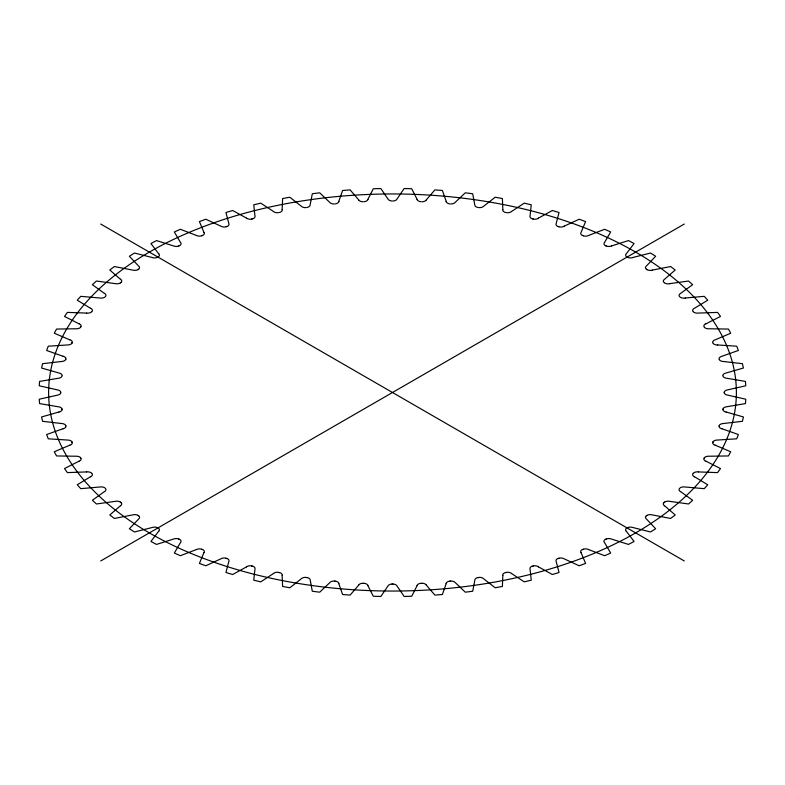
<?xml version="1.0" encoding="UTF-8"?>
<svg xmlns="http://www.w3.org/2000/svg" width="785" height="785" viewBox="0 0 785 785"><rect width="100%" height="100%" fill="white"/><g stroke="black" fill="none" stroke-linecap="round" stroke-linejoin="round"><path stroke-width="1.18" d="M724.447 392.235L724.447 392.765M282.139 575.336L282.61 586.444A353.436 204.061 0 0 0 289.842 587.759L301.263 578.82A4.779 2.757 0 0 1 306.189 577.387M502.861 209.664L502.39 198.556A353.436 204.061 0 0 0 495.158 197.241L483.737 206.18A4.779 2.757 0 0 1 478.811 207.613M723.142 409.466L723.23 408.936M338.806 201.372L342.603 190.49A353.436 204.061 0 0 1 350.13 189.911L358.686 199.861M446.194 583.628L442.397 594.51A353.436 204.061 0 0 1 434.87 595.089L426.314 585.139M65.655 359.01L65.518 359.481M719.325 426.039L719.482 425.519M367.861 199.4L373.297 188.743A353.436 204.061 0 0 1 380.872 188.557L387.898 198.899A4.779 2.757 0 0 0 392.098 201.009M417.139 585.6L411.703 596.257A353.436 204.061 0 0 1 404.128 596.443L397.102 586.101A4.779 2.757 0 0 0 392.902 583.991M71.955 342.692L71.739 343.153M713.015 442.357L713.261 441.847M203.933 552.611L199.41 563.414A353.436 204.061 0 0 0 205.807 565.769L220.85 558.832A4.779 2.757 0 0 1 226.315 558.223M80.698 326.756L80.413 327.198M704.273 458.293L704.587 457.802M426.314 199.861L434.87 189.911A353.436 204.061 0 0 1 442.397 190.49L446.194 201.372M358.686 585.139L350.13 595.089A353.436 204.061 0 0 1 342.603 594.51L338.806 583.628M180.481 542.514L174.339 553.042A353.436 204.061 0 0 0 180.364 555.711L196.387 549.569M604.519 242.487L610.661 231.958A353.436 204.061 0 0 0 604.636 229.289L588.613 235.431M158.639 531.278L150.936 541.454A353.436 204.061 0 0 0 156.529 544.417L173.426 539.099A4.779 2.757 0 0 1 179 539.04M120.792 282.404L120.321 282.796M664.149 502.645L664.679 502.204M511.516 211.479L524.243 203.148A353.436 204.061 0 0 1 531.259 204.826L530.042 215.914A4.779 2.757 0 0 0 532.23 218.838M273.484 573.521L260.757 581.852A353.436 204.061 0 0 1 253.741 580.174L254.958 569.086A4.779 2.757 0 0 0 252.77 566.162M120.448 505.726L109.802 514.98A353.436 204.061 0 0 0 114.424 518.453L132.665 514.911A4.779 2.757 0 0 1 138.17 515.411M138.445 269.147L137.915 269.51M646.497 515.892L647.085 515.49M538.392 218.161L552.326 210.498A353.436 204.061 0 0 1 559.057 212.519L556.182 223.509A4.779 2.757 0 0 0 557.988 226.551M246.608 566.839L232.674 574.502A353.436 204.061 0 0 1 225.943 572.481L228.818 561.491A4.779 2.757 0 0 0 227.081 558.478M104.395 491.606L92.385 500.29A353.436 204.061 0 0 0 96.467 503.98L115.169 501.37A4.779 2.757 0 0 1 120.586 502.145M158.099 256.793L157.451 257.176M626.901 528.207L627.549 527.824M100.696 560.971L684.304 224.029M564.15 226.168L579.193 219.231A353.436 204.061 0 0 1 585.59 221.586L581.067 232.389A4.779 2.757 0 0 0 582.411 235.51M90.53 476.73L77.264 484.777A353.436 204.061 0 0 0 80.767 488.662L99.793 487.004A4.779 2.757 0 0 1 105.062 488.044M179.412 245.548L178.843 245.823M605.52 539.481L606.226 539.138M78.961 461.217L64.527 468.557A353.436 204.061 0 0 0 67.431 472.609L86.635 471.913M706.039 323.783L720.473 316.443A353.436 204.061 0 0 0 717.568 312.391L698.365 313.087A4.779 2.757 0 0 1 693.302 311.831M202.481 235.363L201.804 235.637M582.519 549.637L583.275 549.333M611.574 245.901L628.471 240.583A353.436 204.061 0 0 1 634.064 243.546L626.361 253.722A4.779 2.757 0 0 0 626.744 256.93M69.787 445.173L54.293 451.767A353.436 204.061 0 0 0 56.579 455.948L75.811 456.222A4.779 2.757 0 0 1 80.669 457.733M226.924 226.394L226.208 226.63M558.076 558.606L558.871 558.341M632.867 257.48L650.51 253.035A353.436 204.061 0 0 1 655.632 256.263L646.418 266.017A4.779 2.757 0 0 0 646.32 269.235M63.065 428.738L46.639 434.527A353.436 204.061 0 0 0 48.278 438.805L67.402 440.042A4.779 2.757 0 0 1 72.024 441.837M252.633 218.691L251.799 218.917M532.367 566.309L533.201 566.083M652.335 270.089L670.576 266.547A353.436 204.061 0 0 1 675.198 270.02L664.552 279.274A4.779 2.757 0 0 0 663.963 282.482M58.846 412.017L41.605 416.963A353.436 204.061 0 0 0 42.596 421.31L61.465 423.498A4.779 2.757 0 0 1 65.793 425.529M505.599 572.677L506.462 572.5M669.831 283.63L688.533 281.02A353.436 204.061 0 0 1 692.615 284.71L680.605 293.394A4.779 2.757 0 0 0 679.535 296.553M477.967 577.691L478.86 577.554M685.207 297.996L704.233 296.337A353.436 204.061 0 0 1 707.736 300.223L694.47 308.269A4.779 2.757 0 0 0 692.929 311.36M449.687 581.283L450.59 581.194M420.976 583.441L421.888 583.392M392.039 584.148L392.961 584.148M717.598 344.958L736.722 346.195A353.436 204.061 0 0 1 738.361 350.473L721.935 356.262A4.779 2.757 0 0 0 719.06 359.02M363.112 583.392L364.024 583.441M723.534 361.502L742.404 363.69A353.436 204.061 0 0 1 743.395 368.037L726.154 372.983A4.779 2.757 0 0 0 722.877 375.583M86.635 313.087L67.431 312.391A353.436 204.061 0 0 0 64.527 316.443L78.961 323.783M698.365 471.913L717.568 472.609A353.436 204.061 0 0 0 720.473 468.557L706.039 461.217M334.41 581.194L335.313 581.283M306.14 577.554L307.033 577.691M278.538 572.5L279.401 572.677M726.154 412.017L743.395 416.963A353.436 204.061 0 0 1 742.404 421.31L723.534 423.498A4.779 2.757 0 0 0 719.207 425.529M533.201 218.917L532.367 218.691M251.799 566.083L252.633 566.309M721.935 428.738L738.361 434.527A353.436 204.061 0 0 1 736.722 438.805L717.598 440.042A4.779 2.757 0 0 0 712.976 441.837M63.065 356.262L46.639 350.473A353.436 204.061 0 0 1 48.278 346.195L67.402 344.958A4.779 2.757 0 0 0 72.024 343.163M558.792 226.63L558.076 226.394M226.129 558.341L226.924 558.606M715.213 445.173L730.707 451.767A353.436 204.061 0 0 1 728.421 455.948L709.189 456.222A4.779 2.757 0 0 0 704.331 457.733M69.787 339.826L54.293 333.233A353.436 204.061 0 0 1 56.579 329.052L75.811 328.778A4.779 2.757 0 0 0 80.669 327.266M583.196 235.637L582.519 235.363M201.725 549.333L202.481 549.637M196.387 235.431L180.364 229.289A353.436 204.061 0 0 0 174.339 231.958L180.481 242.487M588.613 549.569L604.636 555.711A353.436 204.061 0 0 0 610.661 553.042L604.519 542.514M606.157 245.823L605.588 245.548M178.774 539.138L179.48 539.481M694.47 476.73L707.736 484.777A353.436 204.061 0 0 1 704.233 488.662L685.207 487.004A4.779 2.757 0 0 0 679.938 488.044M90.53 308.269L77.264 300.223A353.436 204.061 0 0 1 80.767 296.337L99.793 297.996A4.779 2.757 0 0 0 105.062 296.956M627.549 257.176L626.901 256.793M157.451 527.824L158.099 528.207M100.696 224.029L684.304 560.971M680.605 491.606L692.615 500.29A353.436 204.061 0 0 1 688.533 503.98L669.831 501.37A4.779 2.757 0 0 0 664.414 502.145M104.395 293.394L92.385 284.71A353.436 204.061 0 0 1 96.467 281.02L115.169 283.63A4.779 2.757 0 0 0 120.586 282.855M246.608 218.161L232.674 210.498A353.436 204.061 0 0 0 225.943 212.519L228.818 223.509A4.779 2.757 0 0 1 227.081 226.522M538.392 566.839L552.326 574.502A353.436 204.061 0 0 0 559.057 572.481L556.182 561.491A4.779 2.757 0 0 1 557.919 558.478M647.085 269.51L646.555 269.147M137.915 515.49L138.503 515.892M664.552 505.726L675.198 514.98A353.436 204.061 0 0 1 670.576 518.453L652.335 514.911A4.779 2.757 0 0 0 646.83 515.411M120.448 279.274L109.802 270.02A353.436 204.061 0 0 1 114.424 266.547L132.665 270.089A4.779 2.757 0 0 0 138.17 269.589M273.484 211.479L260.757 203.148A353.436 204.061 0 0 0 253.741 204.826L254.958 215.914A4.779 2.757 0 0 1 252.77 218.838M511.516 573.521L524.243 581.852A353.436 204.061 0 0 0 531.259 580.174L530.042 569.086A4.779 2.757 0 0 1 532.23 566.162M120.321 502.204L120.851 502.645M626.361 531.278L634.064 541.454A353.436 204.061 0 0 1 628.471 544.417L611.574 539.099A4.779 2.757 0 0 0 606 539.04M158.639 253.722L150.936 243.546A353.436 204.061 0 0 1 156.529 240.583L173.426 245.901A4.779 2.757 0 0 0 179 245.96M80.413 457.802L80.727 458.293M581.067 552.611L585.59 563.414A353.436 204.061 0 0 1 579.193 565.769L564.15 558.832A4.779 2.757 0 0 0 558.684 558.223M203.933 232.389L199.41 221.586A353.436 204.061 0 0 1 205.807 219.231L220.85 226.168A4.779 2.757 0 0 0 226.315 226.777M71.739 441.847L71.984 442.357M417.139 199.4L411.703 188.743A353.436 204.061 0 0 0 404.128 188.557L397.102 198.899A4.779 2.757 0 0 1 392.981 201.009M367.861 585.6L373.297 596.257A353.436 204.061 0 0 0 380.872 596.443L387.898 586.101A4.779 2.757 0 0 1 392.019 583.991M65.518 425.519L65.675 426.039M61.77 408.936L61.858 409.466M502.861 575.336L502.39 586.444A353.436 204.061 0 0 1 495.158 587.759L483.737 578.82A4.779 2.757 0 0 0 478.811 577.387M282.139 209.664L282.61 198.556A353.436 204.061 0 0 1 289.842 197.241L301.263 206.18A4.779 2.757 0 0 0 306.189 207.613M626.283 531.308A4.779 2.757 0 0 1 626.685 528.099M627.313 527.736A4.779 2.757 0 0 1 632.857 527.51L650.51 531.965A353.436 204.061 0 0 0 655.632 528.737L646.418 518.983A4.779 2.757 0 0 1 646.261 515.804M664.483 505.756A4.779 2.757 0 0 1 663.914 502.567M680.546 491.636A4.779 2.757 0 0 1 679.496 488.486M694.411 476.77A4.779 2.757 0 0 1 692.89 473.679M693.263 473.218A4.779 2.757 0 0 1 698.346 471.903M705.99 461.256A4.779 2.757 0 0 1 704.008 458.254M715.174 445.223A4.779 2.757 0 0 1 712.741 442.328M721.906 428.787A4.779 2.757 0 0 1 719.05 426.029M726.125 412.066A4.779 2.757 0 0 1 722.867 409.466M722.946 408.956A4.779 2.757 0 0 1 726.939 406.728L745.416 403.588A353.436 204.061 0 0 0 745.75 399.212L727.832 395.159A4.779 2.757 0 0 1 724.172 392.785M724.172 392.264A4.779 2.757 0 0 1 727.813 389.841L745.75 385.788A353.436 204.061 0 0 0 745.416 381.412L726.959 378.272A4.779 2.757 0 0 1 722.956 376.093M723.534 361.551A4.779 2.757 0 0 1 719.217 359.52M717.598 345.007A4.779 2.757 0 0 1 712.996 343.212M712.77 342.711A4.779 2.757 0 0 1 715.194 339.826L730.707 333.233A353.436 204.061 0 0 0 728.421 329.052L709.189 328.778A4.779 2.757 0 0 1 704.331 327.266M704.008 326.746A4.779 2.757 0 0 1 705.99 323.744M685.236 298.045A4.779 2.757 0 0 1 679.977 296.995M669.86 283.679A4.779 2.757 0 0 1 664.463 282.894M652.374 270.138A4.779 2.757 0 0 1 646.889 269.628M632.916 257.529A4.779 2.757 0 0 1 627.372 257.294M611.623 245.94A4.779 2.757 0 0 1 606.069 245.99M605.392 245.666A4.779 2.757 0 0 1 604.509 242.496M588.671 235.471A4.779 2.757 0 0 1 583.137 235.804M564.219 226.198A4.779 2.757 0 0 1 558.753 226.806M538.461 218.191A4.779 2.757 0 0 1 533.113 219.074M511.584 211.508A4.779 2.757 0 0 1 506.394 212.656M505.481 212.46A4.779 2.757 0 0 1 502.783 209.654M477.879 207.466A4.779 2.757 0 0 1 474.758 204.806L472.698 193.767A353.436 204.061 0 0 0 465.289 192.816L455.261 202.304A4.779 2.757 0 0 1 450.57 203.972M449.619 203.874A4.779 2.757 0 0 1 446.106 201.382M426.392 199.881A4.779 2.757 0 0 1 421.888 201.765M420.927 201.716A4.779 2.757 0 0 1 417.051 199.41M367.949 199.41A4.779 2.757 0 0 1 364.073 201.716M363.112 201.765A4.779 2.757 0 0 1 358.608 199.881M338.894 201.382A4.779 2.757 0 0 1 335.381 203.874M334.43 203.972A4.779 2.757 0 0 1 329.661 202.324L319.711 192.816A353.436 204.061 0 0 0 312.302 193.767L310.153 204.806A4.779 2.757 0 0 1 307.121 207.466M282.217 209.654A4.779 2.757 0 0 1 279.519 212.46M278.606 212.656A4.779 2.757 0 0 1 273.415 211.508M251.887 219.074A4.779 2.757 0 0 1 246.539 218.191M204.012 232.37A4.779 2.757 0 0 1 202.658 235.48M201.931 235.775A4.779 2.757 0 0 1 196.407 235.441M180.56 242.457A4.779 2.757 0 0 1 179.677 245.626M158.717 253.692A4.779 2.757 0 0 1 158.315 256.901M157.687 257.264A4.779 2.757 0 0 1 152.143 257.49L134.49 253.035A353.436 204.061 0 0 0 129.368 256.263L138.582 266.017A4.779 2.757 0 0 1 138.739 269.196M120.517 279.244A4.779 2.757 0 0 1 121.086 282.433M104.454 293.364A4.779 2.757 0 0 1 105.504 296.514M90.589 308.23A4.779 2.757 0 0 1 92.11 311.321M91.737 311.782A4.779 2.757 0 0 1 86.654 313.097M79.01 323.744A4.779 2.757 0 0 1 80.992 326.746M69.826 339.777A4.779 2.757 0 0 1 72.259 342.672M63.094 356.213A4.779 2.757 0 0 1 65.95 358.971M65.793 359.471A4.779 2.757 0 0 1 61.485 361.502L42.596 363.69A353.436 204.061 0 0 0 41.605 368.037L58.846 372.983A4.779 2.757 0 0 1 62.123 375.583M62.044 376.093A4.779 2.757 0 0 1 58.051 378.321L39.584 381.412A353.436 204.061 0 0 0 39.25 385.788L57.168 389.841A4.779 2.757 0 0 1 60.828 392.264M60.828 392.785A4.779 2.757 0 0 1 57.187 395.208L39.25 399.212A353.436 204.061 0 0 0 39.584 403.588L58.041 406.728A4.779 2.757 0 0 1 62.054 408.956M62.133 409.466A4.779 2.757 0 0 1 58.875 412.066M65.95 426.029A4.779 2.757 0 0 1 63.094 428.787M72.259 442.328A4.779 2.757 0 0 1 69.826 445.223M80.992 458.254A4.779 2.757 0 0 1 79.01 461.256M92.11 473.679A4.779 2.757 0 0 1 90.589 476.77M86.654 471.903A4.779 2.757 0 0 1 91.737 473.218M105.504 488.486A4.779 2.757 0 0 1 104.454 491.636M121.086 502.567A4.779 2.757 0 0 1 120.517 505.756M138.739 515.804A4.779 2.757 0 0 1 138.651 519.013L129.368 528.737A353.436 204.061 0 0 0 134.49 531.965L152.133 527.52A4.779 2.757 0 0 1 157.687 527.736M158.315 528.099A4.779 2.757 0 0 1 158.717 531.308M179.677 539.373A4.779 2.757 0 0 1 180.56 542.543M202.658 549.52A4.779 2.757 0 0 1 204.012 552.63M196.407 549.559A4.779 2.757 0 0 1 201.931 549.225M246.539 566.809A4.779 2.757 0 0 1 251.887 565.926M273.415 573.492A4.779 2.757 0 0 1 278.606 572.343M279.519 572.54A4.779 2.757 0 0 1 282.217 575.346M307.121 577.534A4.779 2.757 0 0 1 310.242 580.193L312.302 591.233A353.436 204.061 0 0 0 319.711 592.184L329.739 582.696A4.779 2.757 0 0 1 334.43 581.028M335.381 581.126A4.779 2.757 0 0 1 338.894 583.618M358.608 585.119A4.779 2.757 0 0 1 363.112 583.235M364.073 583.284A4.779 2.757 0 0 1 367.949 585.59M417.051 585.59A4.779 2.757 0 0 1 420.927 583.284M421.888 583.235A4.779 2.757 0 0 1 426.392 585.119M446.106 583.618A4.779 2.757 0 0 1 449.619 581.126M450.57 581.028A4.779 2.757 0 0 1 455.339 582.676L465.289 592.184A353.436 204.061 0 0 0 472.698 591.233L474.846 580.193A4.779 2.757 0 0 1 477.879 577.534M502.783 575.346A4.779 2.757 0 0 1 505.481 572.54M506.394 572.343A4.779 2.757 0 0 1 511.584 573.492M533.113 565.926A4.779 2.757 0 0 1 538.461 566.809M580.988 552.63A4.779 2.757 0 0 1 582.342 549.52M583.069 549.225A4.779 2.757 0 0 1 588.593 549.559M604.44 542.543A4.779 2.757 0 0 1 605.323 539.373M220.556 564.444A343.889 198.546 0 0 0 736.389 392.5A343.889 198.546 0 0 0 220.556 220.556A343.889 198.546 0 0 0 220.556 564.444"/></g></svg>
